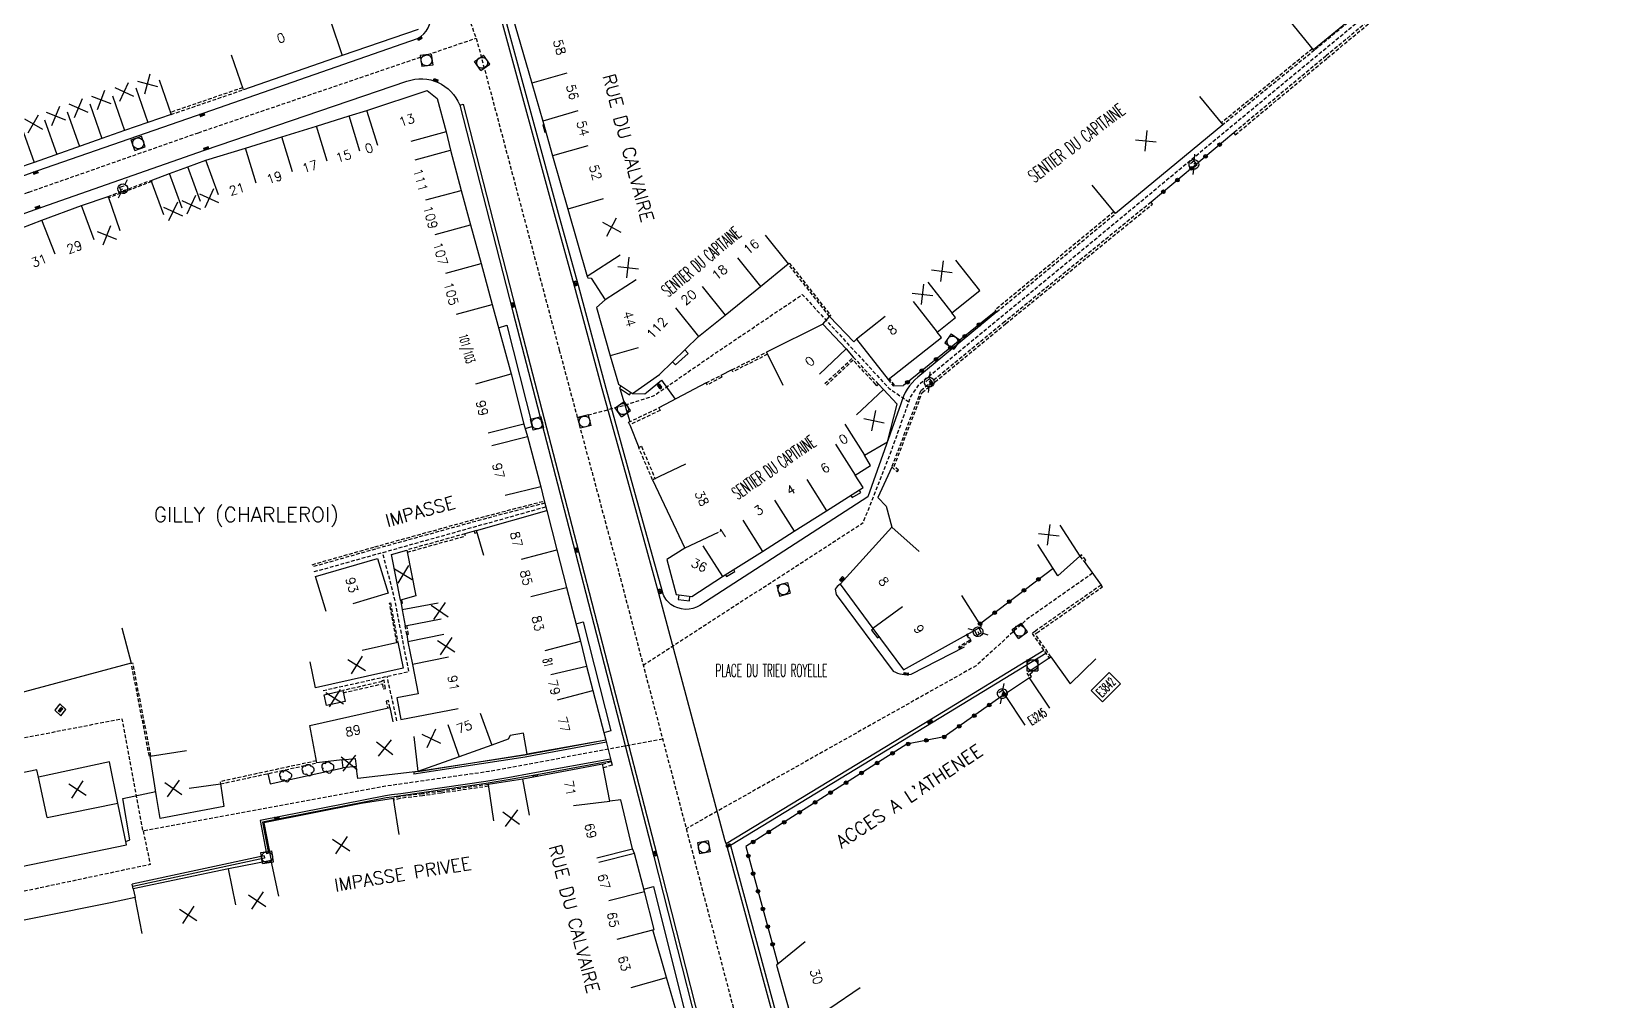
# Model space of a CAD drawing. Header units: millimetres. Extents: x 156998 to 158000, y 123000 to 124000.
# Drawn here: x 157497.2 to 157711.9, y 123670.8 to 123802.8 of the extents above; entities that cross this region are included whole.
import ezdxf
from ezdxf.enums import TextEntityAlignment as Align

# ---------------------------------------------------------------- set-up
doc = ezdxf.new("R2010")
doc.units = ezdxf.units.MM
doc.linetypes.add('DASHED', pattern=[0.75, 0.5, -0.25])
doc.layers.get('0').update_dxf_attribs({"linetype": 'CONTINUOUS'})
for name, color, linetype in [('W0001', 6, 'DASHED'), ('W0008', 7, 'CONTINUOUS'), ('W0100', 7, 'CONTINUOUS'), ('W0112', 1, 'DASHED'), ('W0300', 7, 'CONTINUOUS'), ('W0322', 7, 'CONTINUOUS'), ('W0334', 7, 'CONTINUOUS'), ('W0400', 7, 'CONTINUOUS'), ('W0420', 7, 'CONTINUOUS'), ('W0471', 7, 'CONTINUOUS'), ('W0980', 7, 'CONTINUOUS'), ('W0984', 7, 'CONTINUOUS'), ('W0989', 7, 'CONTINUOUS'), ('W0991', 7, 'CONTINUOUS'), ('W1102', 7, 'CONTINUOUS')]:
    doc.layers.add(name, color=color, linetype=linetype)
doc.styles.get("Standard").update_dxf_attribs({"font": 'romans.shx', "width": 0.85})

# ---------------------------------------------------------------- blocks, each defined once
blk = doc.blocks.new('T420')
for p, q in [((0.75, 0.75), (-0.75, 0.75)), ((-0.75, 0.75), (-0.75, -0.75)), ((0.75, 0.75), (0.75, -0.75)), ((0.75, -0.75), (-0.75, -0.75))]:
    blk.add_line(p, q)
blk.add_ellipse((0, 0), major_axis=(-0.53, 0.53), ratio=1, start_param=3.926991, end_param=10.210176)
blk = doc.blocks.new('t991o')
at = {"color": 0, "linetype": 'Continuous'}
for p, q in [((-1, 1), (1, -1)), ((-1, -1), (1, 1))]:
    blk.add_line(p, q, dxfattribs=at)
blk = doc.blocks.new('t322o')
at = {"color": 0, "linetype": 'Continuous'}
for radius in [0.25, 0.15]:
    blk.add_circle((0, 0), radius, dxfattribs=at)
blk = doc.blocks.new('T471')
for p, q in [((-0.333334, 0.333334), (-0.333334, -0.333334)), ((-0.333334, 0.333334), (0.333334, 0.333334)), ((-0.333334, 0), (0, 0)), ((0.500001, 0.500001), (1.000002, 1.000002)), ((-0.500001, -0.500001), (-1.000002, -1.000002)), ((-0.333334, -0.333334), (0.333334, -0.333334))]:
    blk.add_line(p, q)
blk.add_ellipse((0, 0), major_axis=(0.471405, 0.471405), ratio=1, start_param=5.4977871438, end_param=11.780972451)
blk = doc.blocks.new('T400')
for p, q in [((-0.15, 0.3), (0.15, 0.3)), ((-0.15, -0.25), (-0.15, 0.3)), ((-0.15, 0.15), (0.15, 0.15)), ((-0.15, 0), (0.15, 0)), ((0.15, 0.3), (0.15, -0.25)), ((-0.15, -0.15), (0.15, -0.15)), ((-0.15, -0.25), (-0.15, -0.3)), ((-0.15, -0.3), (0.15, -0.3)), ((0.15, -0.3), (0.15, -0.25))]:
    blk.add_line(p, q)
blk = doc.blocks.new('T300')
for p, q in [((-0.8, 0.51), (-0.86, 0.34)), ((-0.86, 0.34), (-0.86, 0.17)), ((-0.86, 0.17), (-0.74, 0.06)), ((-0.69, 0.63), (-0.8, 0.51)), ((-0.8, -0.06), (-0.74, 0.06)), ((-0.74, 0.06), (-0.69, 0.11)), ((-0.57, 0.69), (-0.69, 0.63)), ((-0.46, 0.69), (-0.57, 0.69)), ((-0.29, 0.63), (-0.46, 0.69)), ((-0.29, 0.63), (-0.17, 0.74)), ((-0.23, 0.57), (-0.29, 0.63)), ((-0.17, 0.74), (-0.06, 0.8)), ((-0.06, 0.8), (0.06, 0.8)), ((0.06, 0.8), (0.23, 0.74)), ((0.23, 0.74), (0.34, 0.63)), ((0.34, 0.63), (0.4, 0.51)), ((0.46, 0.46), (0.34, 0.46)), ((0.4, 0.51), (0.4, 0.46)), ((0.57, 0.4), (0.46, 0.46)), ((0.57, 0.4), (0.69, 0.29)), ((0.69, 0.29), (0.74, 0.17)), ((0.74, 0.06), (0.69, -0.17)), ((0.74, 0.17), (0.74, 0.06)), ((-0.8, -0.17), (-0.8, -0.06)), ((-0.8, -0.23), (-0.8, -0.17)), ((-0.74, -0.34), (-0.8, -0.23)), ((-0.69, -0.4), (-0.74, -0.34)), ((-0.51, -0.46), (-0.69, -0.4)), ((-0.4, -0.46), (-0.51, -0.46)), ((-0.4, -0.46), (-0.34, -0.46)), ((-0.34, -0.46), (-0.34, -0.4)), ((-0.34, -0.51), (-0.34, -0.46)), ((-0.29, -0.63), (-0.34, -0.51)), ((-0.17, -0.74), (-0.29, -0.63)), ((-0.06, -0.8), (-0.17, -0.74)), ((0.06, -0.8), (-0.06, -0.8)), ((0.17, -0.74), (0.06, -0.8)), ((0.23, -0.69), (0.17, -0.74)), ((0.29, -0.46), (0.23, -0.46)), ((0.29, -0.63), (0.23, -0.69)), ((0.46, -0.4), (0.29, -0.46)), ((0.34, -0.51), (0.29, -0.63)), ((0.34, -0.51), (0.34, -0.46)), ((0.57, -0.34), (0.46, -0.4)), ((0.63, -0.29), (0.57, -0.34)), ((0.69, -0.17), (0.63, -0.29))]:
    blk.add_line(p, q)

msp = doc.modelspace()

# ---------------------------------------------------------------- linework, layer by layer
at = {"layer": 'W0001'}
for points in [[(157427.69, 124000, -0.000309), (157433.36, 123992.17), (157441.52, 123980.91), (157459.59, 123958.88), (157459.59, 123958.88), (157465.96, 123951.71, 0.000627), (157485.27, 123929.95, 0.000765), (157499.83, 123913.66), (157506.58, 123904.89), (157516.65, 123891.88), (157522.99, 123881.27), (157531.59, 123864.48), (157540.58, 123845.11), (157548.16, 123827.07), (157557.81, 123801.87), (157569.12, 123759.39), (157577.26, 123729.02), (157594.43, 123663.71, -0.08552)], [(157177.22, 123620.77, 0.1027), (157208.43, 123632.43), (157241.69, 123653.93, 0.067931), (157262.51, 123670.38), (157313.29, 123723.04), (157315.33, 123725.1, -0.007219), (157317.82, 123727.07, -0.121696), (157325.02, 123730.22), (157325.02, 123730.22), (157392.92, 123743.99), (157398.14, 123745.51), (157403.16, 123747.19), (157412.35, 123750.5), (157422.16, 123753.94), (157451.12, 123764.43), (157452.55, 123765.01), (157496.86, 123780.9), (157519.96, 123788.99), (157557.81, 123801.87, -0.323681)]]:
    msp.add_lwpolyline(points, format="xyb", dxfattribs=at)
at = {"layer": 'W0001', "flags": 128}
for points in [[(157580.56, 123716.46), (157610.54, 123735.88), (157614.43, 123745.81), (157616.98, 123752.97), (157618.17, 123754.73), (157629.27, 123763.87), (157645.5, 123777.25), (157660.45, 123789.66), (157685.72, 123810.53), (157701.37, 123822.18), (157717.4, 123833.4)], [(157571.6, 123750.15), (157578.07, 123751.89), (157581.96, 123753.13), (157589.94, 123758.66), (157602.24, 123766.94), (157614.06, 123754.16), (157616.75, 123752.33)], [(157535.73, 123729.2), (157567.28, 123738.03)], [(157536.96, 123713.01), (157548.63, 123715.6), (157546.65, 123725.69), (157545.06, 123731.81)], [(157641.78, 123728.97), (157632.85, 123722.71), (157625.91, 123716.38), (157586.42, 123694.19)], [(157547.01, 123708.9), (157545.66, 123714.94)], [(157583.21, 123706.38), (157559.53, 123701.97), (157545.22, 123699.94), (157512.42, 123693.88), (157509.59, 123709.14), (157477.89, 123702.98)], [(157512.42, 123693.88), (157513.39, 123689.31), (157468.68, 123679.81)]]:
    msp.add_lwpolyline(points, dxfattribs=at)
at = {"layer": 'W0008'}
for points in [[(157452.22, 123767.41), (157498.08, 123783.84), (157520.75, 123791.71), (157549.79, 123801.83, 0.336367), (157551.56, 123805.3), (157551.19, 123806.34), (157551.69, 123806.48, 0.0265), (157527.11, 123864.81, 0.053619), (157506.66, 123899.3, 0.306429), (157501.38, 123900.83), (157501.39, 123900.34, 0.138879), (157495.42, 123896.44, 0.023293)], [(157628.73, 123764.58), (157617.97, 123755.68, 0.161035), (157615.68, 123752.06), (157614.23, 123747.95), (157611.15, 123739.37), (157588.29, 123724.59, -0.302319), (157584.32, 123724.74, -0.148269), (157583.18, 123726.35), (157582.7, 123726.22), (157578.68, 123740.73), (157574.98, 123754.08), (157571.2, 123768.08), (157568.63, 123777.42), (157561.31, 123804.22)], [(157325.45, 123727.72), (157393.54, 123741.54), (157398.89, 123743.1), (157403.99, 123744.8), (157413.2, 123748.12), (157423.01, 123751.56), (157452.02, 123762.07), (157453.49, 123762.66), (157497.71, 123778.52), (157520.78, 123786.6), (157548.36, 123795.99, -0.403304), (157555.56, 123792.75), (157556.04, 123792.87), (157563.27, 123764.71), (157571.81, 123731.82), (157582.48, 123690.51), (157591.52, 123655, -0.100514)], [(157607.41, 123727.49), (157606.97, 123727.18), (157606.71, 123726.8), (157606.85, 123726.07), (157614.63, 123715.64, 0.158826), (157617.09, 123715.22), (157624.33, 123718.96)], [(157635.15, 123718.46), (157619.82, 123709.12), (157591.86, 123692.11), (157599.25, 123664.94, -0.088679)]]:
    msp.add_lwpolyline(points, format="xyb", dxfattribs=at)
for points in [[(157575.54, 123705.96), (157567.21, 123704.41), (157565.67, 123704.15), (157564.47, 123703.95), (157549.32, 123701.63)], [(157576.1, 123703.66), (157565.52, 123701.73), (157562.13, 123701.12), (157559.13, 123700.63), (157547.53, 123698.95), (157546.27, 123698.78), (157545.47, 123698.66), (157528.35, 123695.31), (157529.22, 123690.78)], [(157528.91, 123690.48), (157510.93, 123686.64)]]:
    msp.add_lwpolyline(points, dxfattribs=at)
at = {"layer": 'W0100'}
for points in [[(157672.14, 123809.3), (157676.11, 123812.34), (157680.16, 123807.04), (157671.87, 123800.29), (157668.71, 123804.16)], [(157562.7, 123804.96), (157565.37, 123795.72), (157566.87, 123790.56), (157568.21, 123785.83), (157570.29, 123778.59), (157572.93, 123769.38), (157573.02, 123769.2), (157573.49, 123769.16), (157575.39, 123766.23), (157574.2, 123765.17), (157576.06, 123758.59), (157577.19, 123754.74), (157579.1, 123753.46), (157582.77, 123756.04), (157588.08, 123761.22), (157591.71, 123764.12), (157596.54, 123768.05), (157600.33, 123771.14)], [(157549.89, 123803.05), (157539.56, 123799.51), (157526.09, 123794.84), (157524.46, 123799.56)], [(157514.6, 123796.19), (157516.23, 123791.47), (157509.89, 123789.28), (157506.82, 123788.19), (157497.58, 123784.92), (157490.29, 123782.48), (157482.96, 123779.91), (157475.6, 123777.24), (157472.22, 123776.08), (157468.67, 123774.73), (157463.36, 123772.84), (157461.68, 123777.55)], [(157515.24, 123777.81), (157513.52, 123782.5), (157516.01, 123783.41), (157518.5, 123784.33), (157520.98, 123785.24), (157526.35, 123786.89), (157531.31, 123788.43), (157536.04, 123789.9), (157540.48, 123791.27), (157542.92, 123792.03), (157551.13, 123794.72), (157552.49, 123793.66), (157553.73, 123789.1), (157548.9, 123787.78)], [(157656.35, 123793.92), (157659.54, 123790.07), (157644.91, 123777.97), (157641.72, 123781.82)], [(157549.48, 123785.27), (157554.3, 123786.59), (157555.77, 123781.12), (157557.05, 123776.44), (157558.49, 123771.17), (157559.97, 123765.57), (157562.59, 123756.14), (157564.3, 123749.29), (157559.45, 123748.08)], [(157489.63, 123773.8), (157494.38, 123775.45), (157498.63, 123777.09), (157504.02, 123779.07), (157507.65, 123780.31), (157509.23, 123775.66)], [(157613.53, 123763.95), (157609.6, 123760.86), (157613.93, 123755.35), (157621.21, 123761.08), (157620.61, 123761.84), (157623.11, 123763.8), (157622.59, 123764.47), (157626.43, 123767.49), (157623.16, 123771.64)], [(157604.6, 123756.09), (157608.22, 123759.54), (157605.02, 123762.9), (157597.36, 123759.08), (157599.59, 123754.6)], [(157589.16, 123754.93), (157582.69, 123751.52)], [(157586.34, 123743.84), (157581.83, 123741.69), (157586.24, 123732.4), (157583.76, 123730.86), (157585.06, 123726.08), (157587.19, 123725.82), (157591.38, 123728.52), (157596.81, 123731.96), (157601.15, 123734.73), (157605.55, 123737.5), (157610.52, 123740.68), (157609.45, 123742.32), (157611.51, 123743.67), (157610.71, 123745.05), (157613.84, 123746.87), (157615.16, 123751.99), (157613.28, 123754), (157609.63, 123750.58)], [(157559.93, 123746.4), (157564.78, 123747.61), (157566.59, 123740.77), (157561.74, 123739.55)], [(157558.84, 123731.38), (157557.86, 123734.82), (157567.42, 123737.53), (157568.8, 123732.19), (157570.12, 123727.06), (157572.02, 123719.72), (157572.83, 123716.33), (157573.71, 123713.01), (157575.46, 123706.26), (157564.76, 123704.33), (157564.25, 123707.18), (157562.45, 123706.86), (157562.14, 123706.36), (157559.92, 123705.56), (157555.49, 123703.99), (157549.84, 123701.99), (157541.66, 123701.01), (157541.46, 123702.68), (157539.66, 123702.46), (157539.53, 123703.55), (157536.07, 123703.14), (157535.14, 123708.25), (157546.02, 123710.68), (157546.46, 123708.73)], [(157637.31, 123735.55), (157640.04, 123731.29), (157637.06, 123728.65), (157634.33, 123732.91)], [(157618.14, 123731.93), (157614.43, 123735.28), (157607.41, 123727.49), (157611.84, 123721.46), (157616.03, 123715.84), (157626.65, 123721.72)], [(157537.37, 123723.77), (157535.92, 123728.55), (157544.36, 123730.99), (157545.79, 123726.26), (157541.01, 123724.81)], [(157552.63, 123724.9), (157547.72, 123723.99), (157548.12, 123721.84), (157553.03, 123722.76)], [(157626.65, 123721.72), (157623.98, 123725.95)], [(157509.52, 123721.55), (157510.81, 123716.72), (157477.47, 123707.81), (157476.18, 123712.64)], [(157553.41, 123720.63), (157548.51, 123719.63), (157549.14, 123716.53), (157549.88, 123712.57), (157546.99, 123712.01), (157547.55, 123709.07), (157555.34, 123710.57)], [(157542.26, 123718.49), (157547.14, 123719.58), (157547.86, 123716.04), (157535.91, 123713.38), (157535.19, 123716.92)], [(157635.97, 123710.59), (157633.21, 123714.75), (157629.78, 123712.48), (157632.54, 123708.31)], [(157518.68, 123699.71), (157522.98, 123700.29), (157523.4, 123697.19), (157514.75, 123695.59), (157514.25, 123698.55), (157513.38, 123704.08), (157518.32, 123704.86)], [(157467.06, 123688.2), (157468.07, 123683.31), (157510.14, 123692), (157508.97, 123697.68), (157507.82, 123703.31), (157498.16, 123701.21), (157497.93, 123702.22), (157479.73, 123698.42), (157480.75, 123693.52)], [(157574.24, 123690.24), (157579.09, 123691.46), (157577.53, 123698.13), (157576.03, 123697.95), (157575.09, 123702.6), (157575.02, 123702.98), (157574.78, 123702.91), (157564.15, 123700.93), (157559.43, 123700.21), (157560.18, 123695.27)], [(157547.33, 123693.38), (157546.52, 123698.32), (157542.13, 123697.6), (157528.87, 123694.97), (157529.86, 123689.87), (157524.06, 123688.7), (157511.08, 123685.98), (157511.33, 123684.81), (157507.96, 123684.1), (157469.29, 123676.31), (157470.27, 123671.4)], [(157589.41, 123653.72), (157589.39, 123653.85), (157589.39, 123653.96), (157588.35, 123657.62), (157587.04, 123662.05), (157585.64, 123667.38), (157583.74, 123673.94), (157581.85, 123680.42), (157582.04, 123680.47), (157580.74, 123685.64), (157579.37, 123690.82), (157574.52, 123689.6)], [(157602.63, 123678.76), (157598.73, 123675.62), (157601.22, 123666.64), (157605.97, 123669.71), (157610.86, 123662.21), (157609.17, 123661.11), (157608.42, 123662.26), (157608.42, 123662.26), (157603.35, 123658.97), (157605.34, 123651.77), (157608.05, 123650.24), (157609.02, 123650.5), (157609.81, 123647.68), (157604.78, 123646.28), (157614.61, 123611.13), (157619.43, 123612.48), (157630.14, 123615.37), (157628.79, 123620.18)]]:
    msp.add_lwpolyline(points, dxfattribs=at)
for points in [[(157548.36, 123732.14), (157549.56, 123725.91), (157547.47, 123725.31), (157546.27, 123731.54)], [(157644.05, 123715.46), (157641.6, 123713.01), (157643.15, 123711.47), (157645.59, 123713.92)], [(157537.09, 123712.43), (157539.62, 123713), (157539.93, 123711.52), (157537.39, 123710.95)]]:
    msp.add_lwpolyline(points, close=True, dxfattribs=at)
at = {"layer": 'W0112'}
for points in [[(157679.99, 123807.26), (157684.76, 123811.2), (157684.52, 123811.51), (157684.79, 123811.71), (157685.21, 123811.15), (157672.02, 123800.22), (157659.54, 123790.07)], [(157671.75, 123800.43), (157659.33, 123790.32)], [(157644.7, 123778.23), (157628.5, 123764.82), (157628.73, 123764.58), (157644.91, 123777.97)], [(157605.32, 123754.81), (157609.18, 123758.4), (157612.6, 123754.72), (157612.4, 123754.53), (157612.21, 123754.73), (157609.17, 123758.01), (157605.51, 123754.6)], [(157613.93, 123755.36), (157614.6, 123754.5), (157614.79, 123754.62), (157614.11, 123755.5)], [(157535.46, 123730.15), (157543.99, 123732.58), (157559.12, 123736.76), (157567.07, 123738.83), (157567.15, 123738.53), (157559.2, 123736.45), (157544.07, 123732.28), (157535.54, 123729.85)], [(157548.42, 123731.84), (157556.35, 123734.07), (157556.27, 123734.36), (157548.36, 123732.14)], [(157557.86, 123734.82), (157557.53, 123734.71), (157557.62, 123734.42), (157557.94, 123734.53)], [(157547.01, 123719.55), (157546.01, 123724.91), (157546.15, 123724.94), (157547.14, 123719.58)], [(157547.47, 123725.31), (157547.56, 123724.86), (157547.76, 123724.9), (157547.67, 123725.37)], [(157548.31, 123721.88), (157548.54, 123720.65), (157548.35, 123720.62), (157548.12, 123721.84)], [(157513.38, 123704.08), (157513.27, 123704.06), (157510.81, 123716.72)], [(157513.49, 123704.1), (157511.02, 123716.77)], [(157539.69, 123712.71), (157545.02, 123713.92), (157545.13, 123713.25), (157545.43, 123713.3), (157545.25, 123714.4), (157544.95, 123714.35), (157544.97, 123714.22), (157539.62, 123713)], [(157546.02, 123710.68), (157545.84, 123711.63), (157545.54, 123711.58), (157545.73, 123710.63)], [(157536.03, 123703.43), (157522.92, 123700.59), (157522.98, 123700.29), (157536.07, 123703.14)], [(157566.17, 123701.3), (157566.14, 123701.49), (157565.5, 123701.37), (157565.53, 123701.18)], [(157575.02, 123702.98), (157576.19, 123703.32), (157576.33, 123702.84), (157575.12, 123702.49)], [(157559.43, 123700.21), (157552.98, 123699.27), (157550.48, 123698.92), (157547.36, 123698.56), (157546.52, 123698.32)], [(157559.47, 123699.97), (157553.02, 123699.03), (157550.51, 123698.67), (157547.41, 123698.32), (157546.56, 123698.07)]]:
    msp.add_lwpolyline(points, dxfattribs=at)
for points in [[(157661.23, 123788.71), (157673.79, 123799.18), (157687.36, 123810.43), (157689.47, 123810.13), (157689.51, 123810.46), (157687.26, 123810.78), (157673.58, 123799.43), (157661.02, 123788.96)], [(157516.23, 123791.47), (157526.09, 123794.84), (157525.99, 123795.12), (157516.13, 123791.75)], [(157513.59, 123782.32), (157507.72, 123780.13), (157507.65, 123780.31), (157513.52, 123782.5)], [(157629.79, 123763.21), (157618.36, 123753.79), (157614.43, 123743.47), (157615.16, 123742.81), (157615.35, 123743.02), (157614.76, 123743.55), (157618.59, 123753.62), (157629.97, 123762.99), (157649.96, 123779.27), (157649.75, 123779.52)], [(157600.46, 123771.24), (157606.11, 123764.08), (157605.95, 123763.96), (157600.3, 123771.11)], [(157597.5, 123758.81), (157592.76, 123756.42), (157592.63, 123756.69), (157597.36, 123759.08)], [(157589.16, 123754.93), (157591.12, 123755.93), (157591.26, 123755.67), (157589.3, 123754.66)], [(157582.86, 123751.17), (157578.74, 123749.19), (157578.57, 123749.54), (157582.69, 123751.52)], [(157581.83, 123741.69), (157579.95, 123746.11), (157580.31, 123746.27), (157582.19, 123741.84)], [(157640.04, 123731.29), (157640.62, 123730.58), (157640.85, 123730.77), (157640.27, 123731.48)], [(157636.11, 123717.59), (157633.97, 123720.71), (157634.19, 123720.87), (157643.12, 123727.12), (157642.94, 123727.37), (157634.01, 123721.11), (157633.56, 123720.78), (157635.86, 123717.42)], [(157624.63, 123720.6), (157625.04, 123719.83), (157623.52, 123718.89), (157623.59, 123718.77), (157625.23, 123719.78), (157624.76, 123720.67)], [(157633.47, 123714.9), (157633.25, 123715.3), (157633.58, 123715.52), (157633.41, 123715.77), (157632.85, 123715.39), (157633.21, 123714.75)]]:
    msp.add_lwpolyline(points, close=True, dxfattribs=at)
at = {"layer": 'W0322'}
msp.add_line((157609.6, 123760.86), (157609.24, 123760.51), dxfattribs=at)
for points in [[(157661.02, 123788.96), (157649.75, 123779.52)], [(157628.62, 123764.7), (157616.02, 123754.54)], [(157626.43, 123722.07), (157636.4, 123729.68)], [(157629.74, 123712.46), (157621.57, 123706.69), (157616.47, 123705.7), (157594.53, 123691.75), (157598.92, 123675.77)]]:
    msp.add_lwpolyline(points, dxfattribs=at)
at = {"layer": 'W0334'}
for p, q in [((157605.02, 123762.9), (157605.95, 123763.96)), ((157609.24, 123760.51), (157605.95, 123763.96)), ((157608.22, 123759.54), (157609.18, 123758.4))]:
    msp.add_line(p, q, dxfattribs=at)
for points in [[(157563.02, 123808.51, 0.124362), (157561.49, 123805.76, 0.007232), (157561.49, 123805.76), (157561.79, 123804.34), (157569.11, 123777.55), (157571.69, 123768.21), (157575.46, 123754.21), (157579.16, 123740.86), (157583.18, 123726.35)], [(157555.56, 123792.75), (157562.79, 123764.59), (157571.33, 123731.7), (157582, 123690.39), (157591.04, 123654.88, -0.100182), (157591.02, 123649.61, -0.066741), (157585.15, 123630.56), (157579.98, 123618.59, 0.094688), (157570.14, 123578.96), (157569.95, 123562.16), (157571.12, 123549.41), (157571.79, 123546.15), (157575.07, 123531.09), (157579.29, 123511.02, -0.373216), (157574.51, 123503.71)], [(157635.43, 123718.05), (157620.08, 123708.7), (157592.44, 123691.88), (157599.74, 123665.07, -0.088702)], [(157580.65, 123685.97), (157581.97, 123686.32), (157590.08, 123653.75), (157590.17, 123651.79), (157588.98, 123651.78, -0.095915), (157581.19, 123624.61), (157577.35, 123615.64), (157576.04, 123616.11), (157575.7, 123614.85)]]:
    msp.add_lwpolyline(points, format="xyb", dxfattribs=at)
for points in [[(157567.01, 123790.07), (157566.89, 123790.04), (157567.14, 123789.07), (157567.28, 123789.11)], [(157553.73, 123789.1), (157554.3, 123786.59)], [(157560.84, 123762.43), (157561.96, 123762.75), (157565.47, 123748.95), (157564.48, 123748.67)], [(157584.55, 123757.78), (157584.94, 123757.39), (157586.7, 123758.91), (157586.22, 123759.4)], [(157579.1, 123753.46), (157580.8, 123753.43), (157581.02, 123753.62), (157583.07, 123755.27), (157584.92, 123752.69)], [(157592.63, 123756.69), (157591.12, 123755.93)], [(157577.52, 123754.52), (157577.31, 123754.2), (157578.67, 123753.29), (157578.88, 123753.6)], [(157577.39, 123754.15), (157578.74, 123749.63)], [(157613.28, 123754), (157612.6, 123754.72)], [(157564.3, 123749.29), (157564.78, 123747.61)], [(157578.74, 123749.19), (157579.95, 123746.11)], [(157614.42, 123743.44), (157612.55, 123739.28), (157613.68, 123738.13), (157614.43, 123735.28)], [(157566.59, 123740.77), (157567.07, 123738.83)], [(157608.82, 123739.6), (157609.02, 123739.29), (157610.19, 123739.98), (157609.97, 123740.33)], [(157567.15, 123738.53), (157567.42, 123737.53)], [(157557.53, 123734.71), (157556.27, 123734.36)], [(157591.78, 123728.77), (157591.92, 123728.55), (157593.05, 123729.24), (157592.89, 123729.48)], [(157640.62, 123730.58), (157642.94, 123727.37)], [(157591.86, 123692.11), (157591.67, 123692.69), (157582.7, 123726.22)], [(157585.4, 123726.04), (157585.32, 123725.4), (157586.85, 123725.22), (157586.93, 123725.85)], [(157548.35, 123720.62), (157548.51, 123719.63)], [(157571.41, 123722.11), (157572.4, 123722.37), (157576.17, 123707.52), (157575.2, 123707.26)], [(157611.89, 123721.39), (157611.65, 123721.21), (157612.46, 123720.17), (157612.68, 123720.33)], [(157635.86, 123717.42), (157633.41, 123715.77)], [(157636.11, 123717.59), (157638.74, 123713.93), (157642.24, 123717.32)], [(157575.47, 123706.23), (157567.16, 123704.68), (157565.62, 123704.42), (157564.43, 123704.22), (157549.29, 123701.9), (157549.32, 123701.63)], [(157575.46, 123706.26), (157576.19, 123703.32)], [(157576.17, 123703.37), (157565.57, 123701.43), (157562.18, 123700.83), (157559.18, 123700.34), (157547.57, 123698.65), (157546.31, 123698.49), (157545.52, 123698.37), (157528.7, 123695.07), (157529.51, 123690.84), (157529.22, 123690.78)], [(157549.84, 123701.99), (157564.76, 123704.33)], [(157529.4, 123701.69), (157529.74, 123700.3), (157539.66, 123702.46)], [(157510.05, 123692.46), (157510.6, 123692.65), (157509.64, 123698.28), (157514.14, 123699.24)], [(157528.91, 123690.48), (157528.98, 123690.17), (157511, 123686.33)], [(157579.37, 123690.82), (157579.09, 123691.46)], [(157511.08, 123685.98), (157510.93, 123686.64)]]:
    msp.add_lwpolyline(points, dxfattribs=at)
at = {"layer": 'W0334', "flags": 128}
for points in [[(157614.6, 123754.5), (157616.02, 123754.54)], [(157547.56, 123724.86), (157547.72, 123723.99)]]:
    msp.add_lwpolyline(points, dxfattribs=at)
at = {"layer": 'W0334'}
msp.add_lwpolyline([(157501.07, 123711.19), (157500.39, 123710.31), (157501.22, 123709.56), (157501.9, 123710.43)], close=True, dxfattribs=at)
at = {"layer": 'W1102'}
for p, q in [((157537.94, 123804.24), (157539.56, 123799.51)), ((157570.17, 123797.11), (157565.37, 123795.72)), ((157508.27, 123794.01), (157509.89, 123789.28)), ((157511.43, 123795.1), (157513.06, 123790.37)), ((157502.07, 123791.82), (157503.74, 123787.1)), ((157505.15, 123792.91), (157506.82, 123788.19)), ((157544.41, 123787.26), (157542.92, 123792.03)), ((157571.67, 123791.96), (157566.87, 123790.56)), ((157495.91, 123789.64), (157497.58, 123784.92)), ((157498.99, 123790.73), (157500.66, 123786.01)), ((157537.52, 123785.12), (157536.04, 123789.9)), ((157541.96, 123786.49), (157540.48, 123791.27)), ((157532.79, 123783.65), (157531.31, 123788.43)), ((157573.02, 123787.2), (157568.21, 123785.83)), ((157522.71, 123780.54), (157520.98, 123785.24)), ((157527.82, 123782.11), (157526.35, 123786.89)), ((157517.73, 123778.71), (157516.01, 123783.41)), ((157520.22, 123779.63), (157518.5, 123784.33)), ((157550.93, 123779.83), (157555.77, 123781.12)), ((157505.75, 123774.38), (157504.02, 123779.07)), ((157575.1, 123779.97), (157570.29, 123778.59)), ((157500.44, 123772.43), (157498.63, 123777.09)), ((157552.22, 123775.12), (157557.05, 123776.44)), ((157597.17, 123775.02), (157600.33, 123771.14)), ((157577.42, 123772.29), (157572.93, 123769.38)), ((157553.66, 123769.85), (157558.49, 123771.17)), ((157593.39, 123771.93), (157596.54, 123768.05)), ((157579.58, 123768.96), (157575.39, 123766.23)), ((157588.59, 123768.03), (157591.71, 123764.12)), ((157619.33, 123768.62), (157622.59, 123764.47)), ((157617.35, 123765.99), (157620.61, 123761.84)), ((157555.13, 123764.29), (157559.97, 123765.57)), ((157584.96, 123765.13), (157588.08, 123761.22)), ((157579.88, 123759.67), (157576.06, 123758.59)), ((157557.77, 123754.8), (157562.59, 123756.14)), ((157608.04, 123749.28), (157610.71, 123745.05)), ((157606.78, 123746.55), (157609.45, 123742.32)), ((157602.87, 123741.73), (157605.55, 123737.5)), ((157598.47, 123738.94), (157601.15, 123734.73)), ((157594.13, 123736.19), (157596.81, 123731.96)), ((157590.76, 123734.55), (157586.24, 123732.4)), ((157563.96, 123730.92), (157568.8, 123732.19)), ((157588.67, 123732.72), (157591.38, 123728.52)), ((157565.27, 123725.81), (157570.12, 123727.06)), ((157615.87, 123724.42), (157611.84, 123721.46)), ((157567.19, 123718.46), (157572.02, 123719.72)), ((157554.04, 123717.53), (157549.14, 123716.53)), ((157567.97, 123715.17), (157572.83, 123716.33)), ((157568.87, 123711.74), (157573.71, 123713.01)), ((157558.36, 123709.94), (157559.92, 123705.56)), ((157553.94, 123708.38), (157555.49, 123703.99)), ((157549.33, 123706.75), (157549.84, 123701.99)), ((157499.36, 123695.69), (157498.16, 123701.21)), ((157565.07, 123696.01), (157564.15, 123700.93)), ((157499.36, 123695.69), (157508.97, 123697.68)), ((157571.04, 123697.36), (157576.03, 123697.95)), ((157525.05, 123683.8), (157524.06, 123688.7)), ((157530.9, 123684.98), (157529.86, 123689.87)), ((157512.31, 123679.91), (157511.33, 123684.81)), ((157575.89, 123684.42), (157580.74, 123685.64)), ((157577, 123679.16), (157581.85, 123680.42)), ((157578.94, 123672.55), (157583.74, 123673.94)), ((157610.1, 123672.52), (157605.97, 123669.71))]:
    msp.add_line(p, q, dxfattribs=at)
at = {"layer": 'W1102', "flags": 128}
msp.add_lwpolyline([(157539.53, 123703.55), (157541.33, 123703.77), (157541.46, 123702.68)], dxfattribs=at)

# ---------------------------------------------------------------- block references
at = {"layer": 'W0300', "rotation": 12.2595911418848}
for p in [(157537.67, 123702.51), (157531.91, 123701.34), (157534.97, 123702.14)]:
    msp.add_blockref('T300', p, dxfattribs=at)
at = {"layer": 'W0322'}
for p, rotation in [((157659.1, 123787.36), 219.952373632192), ((157657.18, 123785.75), 219.952373632192), ((157653.35, 123782.54), 219.952373632192), ((157655.27, 123784.15), 219.952373632192), ((157651.43, 123780.94), 219.952373632192), ((157624.36, 123761.26), 218.876525771191), ((157626.3, 123762.83), 218.876525771191), ((157622.41, 123759.7), 218.876525771191), ((157620.46, 123758.13), 218.876525771191), ((157616.57, 123754.99), 218.876525771191), ((157618.52, 123756.56), 218.876525771191), ((157632.43, 123726.65), 37.36441249129076), ((157634.41, 123728.16), 37.36441249129076), ((157630.44, 123725.13), 37.36441249129076), ((157628.45, 123723.61), 37.36441249129076), ((157626.47, 123722.1), 37.36441249129076), ((157629.74, 123712.46), 215.238259551492), ((157625.66, 123709.58), 215.238259551492), ((157627.7, 123711.02), 215.238259551492), ((157623.62, 123708.14), 215.238259551492), ((157616.67, 123705.74), 190.971721417719), ((157619.12, 123706.22), 190.971721417719), ((157621.58, 123706.69), 215.238259551492), ((157612.42, 123703.13), 212.468250961406), ((157614.53, 123704.47), 212.468250961406), ((157610.31, 123701.78), 212.468250961406), ((157606.09, 123699.1), 212.468250961406), ((157608.2, 123700.44), 212.468250961406), ((157603.98, 123697.76), 212.468250961406), ((157599.77, 123695.07), 212.468250961406), ((157601.88, 123696.42), 212.468250961406), ((157595.55, 123692.39), 212.468250961406), ((157597.66, 123693.73), 212.468250961406), ((157594.88, 123690.49), 285.354160417242), ((157595.54, 123688.08), 285.354160417242), ((157596.2, 123685.67), 285.354160417242), ((157596.86, 123683.26), 285.354160417242), ((157597.53, 123680.85), 285.354160417242), ((157598.19, 123678.44), 285.354160417242)]:
    msp.add_blockref('t322o', p, dxfattribs=dict(at, rotation=rotation))
at = {"layer": 'W0400'}
for p, rotation in [((157550.12, 123801.83), 120.3042230141557), ((157552.31, 123796.11), 70.70605936096045), ((157520.46, 123791.42), 289.224061605862), ((157521.04, 123786.83), 109.300739429273), ((157497.77, 123783.56), 289.146032151265), ((157498.07, 123778.8), 109.762732659702), ((157571.35, 123768.47), 15.39678056838103), ((157562.86, 123765.55), 14.39792649723197), ((157582.8, 123754.45), 37.3626875385214), ((157571.5, 123732.12), 194.1228929535352), ((157607.61, 123728.2), 317.982486227428), ((157582.82, 123726.52), 15.50885322678499), ((157616.38, 123715.27), 80.93284977412497), ((157501.16, 123710.37), 142.1968376097929), ((157619.62, 123708.73), 301.343022816319), ((157530.65, 123695.62), 281.084759706384), ((157582.21, 123690.78), 194.279291179986), ((157592.17, 123691.89), 301.325259761967)]:
    msp.add_blockref('T400', p, dxfattribs=dict(at, rotation=rotation))
at = {"layer": 'W0420'}
for p, rotation in [((157551.03, 123798.85), 7.754387622048764), ((157558.61, 123798.51), 215.026087503567), ((157511.75, 123787.54), 199.224061605862), ((157622.7, 123760.53), 55.02563904768379), ((157577.8, 123751.35), 215.026087503567), ((157566.1, 123749.39), 284.293011506879), ((157572.56, 123749.64), 283.491944792772), ((157599.68, 123726.8), 105.03333424056), ((157631.87, 123721.15), 215.7722696037749), ((157633.59, 123716.46), 90), ((157529.33, 123690.31), 188.6971332199), ((157588.82, 123691.65), 10.4495820675597)]:
    msp.add_blockref('T420', p, dxfattribs=dict(at, rotation=rotation))
at = {"layer": 'W0471'}
for p, rotation in [((157655.59, 123784.68), 219.130259080637), ((157509.65, 123781.35), 18.7594776720941), ((157619.53, 123755.02), 219.483527809406), ((157626.18, 123721.01), 117.815757311554), ((157629.48, 123712.59), 213.520085187901)]:
    msp.add_blockref('T471', p, dxfattribs=dict(at, rotation=rotation))
at = {"layer": 'W0991'}
for p, rotation in [((157509.84, 123794.55), 20.20511121608257), ((157513.02, 123795.65), 29.77736412372056), ((157503.61, 123792.36), 21.86853538240603), ((157506.7, 123793.45), 24.32069906682316), ((157497.47, 123790.19), 15.36554584898563), ((157500.53, 123791.27), 22.85726085777876), ((157649.04, 123787.87), 309.5934861515968), ((157521.4, 123780.06), 290.3041026258104), ((157516.49, 123778.26), 289.9854732376745), ((157518.98, 123779.17), 290.1407024503978), ((157507.49, 123775.02), 23.45528402939834), ((157576.26, 123776.13), 16.8072970130479), ((157578.5, 123770.62), 38.48388134849777), ((157621.25, 123770.13), 308.1710547757763), ((157618.6, 123766.97), 308.1710547764715), ((157611.99, 123749.76), 33.34275922899516), ((157635.82, 123734.23), 38.08641419167626), ((157547.87, 123728.84), 284.1420113251959), ((157552.83, 123723.83), 10.54182798152898), ((157553.73, 123719.06), 11.47814004887584), ((157541.53, 123716.48), 283.1692395781436), ((157538.51, 123711.97), 282.4740582665352), ((157551.67, 123706.46), 289.49027194016), ((157545.34, 123705.16), 276.8596093136768), ((157540.5, 123703.11), 276.5051005387886), ((157503.49, 123699.51), 11.60470159785067), ((157516.55, 123699.66), 9.394230035675502), ((157562.58, 123695.63), 278.5582992447311), ((157539.42, 123691.96), 281.2224349807046), ((157527.98, 123684.39), 281.3763960177855), ((157518.57, 123682.44), 281.8477222571203)]:
    msp.add_blockref('t991o', p, dxfattribs=dict(at, rotation=rotation))

# ---------------------------------------------------------------- texts
at = {"layer": 'W0980'}
msp.add_text('GILLY (CHARLEROI)', height=2, dxfattribs=at).set_placement((157526.48, 123736.83), align=Align.MIDDLE)
at = {"layer": 'W0984'}
for s, rotation, width, p in [('E3842', 45.0889, 0.5, (157643.6, 123713.46)), ('E3245', 33.5201, 0.4, (157634.25, 123709.45))]:
    msp.add_text(s, height=1.25, rotation=rotation, dxfattribs=dict(at, width=width)).set_placement(p, align=Align.MIDDLE)
at = {"layer": 'W0989'}
for s, rotation, p in [('RUE DU CALVAIRE', 284.9012, (157578.51, 123786.91)), ('IMPASSE', 15.6306, (157550.18, 123737.41)), ("ACCES A L'ATHENEE", 33.6306, (157616.79, 123698.64)), ('RUE DU CALVAIRE', 284.7354, (157571.14, 123681.9)), ('IMPASSE PRIVEE', 9.3516, (157547.79, 123688))]:
    msp.add_text(s, height=1.75, rotation=rotation, dxfattribs=at).set_placement(p, align=Align.MIDDLE)
for rotation, width, p in [(37.4274, 0.6, (157639.59, 123787.59)), (40.0259, 0.5, (157588.45, 123771.42)), (34.6062, 0.5, (157598.35, 123743.4))]:
    msp.add_text('SENTIER DU CAPITAINE', height=1.75, rotation=rotation, dxfattribs=dict(at, width=width)).set_placement(p, align=Align.MIDDLE)
at = {"layer": 'W0989', "width": 0.5}
msp.add_text('PLACE DU TRIEU ROYELLE', height=1.75, dxfattribs=at).set_placement((157598.02, 123715.74), align=Align.MIDDLE)
at = {"layer": 'W0991'}
for s, rotation, p in [('0', 19.1236, (157531.2, 123801.9)), ('58', 286.0861, (157569.16, 123800.63)), ('56', 286.2054, (157570.92, 123794.53)), ('13', 17.382, (157548.34, 123790.7)), ('54', 285.9049, (157572.35, 123789.58)), ('0', 17.382, (157543.2, 123786.88)), ('17', 17.2695, (157535.15, 123784.39)), ('15', 17.1665, (157539.74, 123785.81)), ('19', 17.236, (157530.31, 123782.88)), ('111', 284.9488, (157550.21, 123782.54)), ('52', 285.9994, (157574.06, 123783.59)), ('21', 17.0729, (157525.2, 123781.3)), ('109', 285.3262, (157551.58, 123777.47)), ('16', 39.1851, (157595.28, 123773.47)), ('31', 21.1087, (157498.25, 123771.58)), ('29', 20.1924, (157503.07, 123773.4)), ('107', 285.2889, (157552.94, 123772.5)), ('18', 39.1075, (157590.98, 123769.97)), ('105', 284.7939, (157554.4, 123767.06)), ('20', 38.6122, (157586.76, 123766.57)), ('44', 286.7743, (157578.68, 123763.63)), ('112', 47.083, (157582.42, 123762.4)), ('8', 38.1711, (157614.48, 123762.15)), ('0', 43.5544, (157603.26, 123757.85)), ('99', 284.0414, (157558.61, 123751.47)), ('0', 33.1154, (157607.83, 123747.24)), ('97', 284.8263, (157560.84, 123742.94)), ('6', 32.614, (157605.34, 123743.31)), ('38', 295.4411, (157588.55, 123739.19)), ('4', 32.3052, (157600.67, 123740.34)), ('3', 32.472, (157596.3, 123737.57)), ('87', 284.4764, (157563.27, 123733.61)), ('1', 32.3741, (157591.4, 123734.45)), ('85', 284.4308, (157564.62, 123728.37)), ('36', 333.9638, (157588.19, 123730.08)), ('93', 286.8842, (157540.87, 123727.38)), ('8', 306.2989, (157613.34, 123727.86)), ('83', 284.5895, (157566.22, 123722.16)), ('9', 306.6825, (157618.15, 123721.36)), ('91', 280.5414, (157554.7, 123714.03)), ('79', 284.8206, (157568.43, 123713.43)), ('89', 12.5884, (157541.02, 123707.52)), ('75', 19.4903, (157556.19, 123708.06)), ('77', 284.5599, (157569.75, 123708.37)), ('71', 281.3358, (157570.58, 123699.71)), ('69', 283.1502, (157573.39, 123693.89)), ('67', 284.864, (157575.2, 123687.01)), ('65', 281.9592, (157576.45, 123681.79)), ('63', 286.283, (157577.97, 123675.85)), ('30', 287.8509, (157604.15, 123674.04))]:
    msp.add_text(s, height=1.25, rotation=rotation, dxfattribs=at).set_placement(p, align=Align.MIDDLE)
at = {"layer": 'W0991', "width": 0.5}
for s, rotation, p in [('101/103', 285.5572, (157556.45, 123759.56)), ('81', 283.3525, (157567.58, 123716.81))]:
    msp.add_text(s, height=1.25, rotation=rotation, dxfattribs=at).set_placement(p, align=Align.MIDDLE)

doc.saveas('drawing.dxf')
